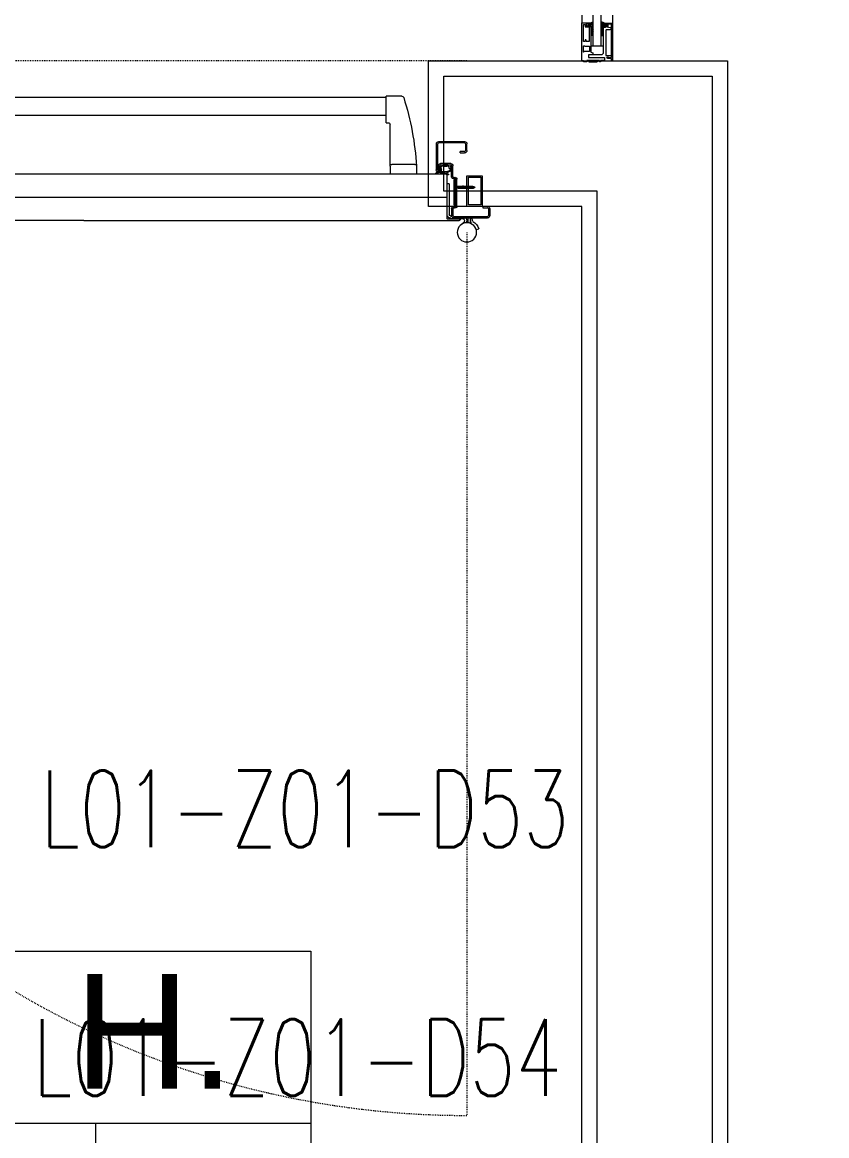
# Model space of a CAD drawing. Extents: x -3709 to 34962, y 0 to 8245.
# Drawn here: x 3525.8 to 3630.8, y 619.1 to 764.6 of the extents above; entities that cross this region are included whole.
import ezdxf
from ezdxf.enums import TextEntityAlignment as Align

# ---------------------------------------------------------------- set-up
doc = ezdxf.new("R2010")
doc.units = 0
doc.linetypes.add('DOT2', pattern=[0.125, 0, -0.125])
doc.layers.get('0').update_dxf_attribs({"color": 9, "lineweight": 9})
for name, color, linetype, lineweight in [('0 @ 1', 9, 'Continuous', 9), ('00', 9, 'Continuous', 9), ('06D', 9, 'Continuous', 9), ('07', 9, 'Continuous', 9), ('10', 9, 'Continuous', 9), ('14', 9, 'Continuous', 9), ('15', 9, 'Continuous', 9), ('21_MAHAL', 9, 'Continuous', 9), ('E-DEDEKTÖR NUMARALARI', 20, 'Continuous', 30)]:
    doc.layers.add(name, color=color, linetype=linetype, lineweight=lineweight)
doc.styles.add('Arial', font='arial.ttf', dxfattribs={"height": 2.5})
doc.styles.add('E-YAZI', font='txttw.shx')
doc.styles.add('MuuM_TEXT-STANDART', font='ARIALN.TTF')
pattern_1 = [(225, (-604.72494, -2171.82614), (-0.0883883476, 0.0883883476), []), (135, (-604.72494, -2171.82614), (0.0883883476, 0.0883883476), [])]

# ---------------------------------------------------------------- blocks, each defined once
blk = doc.blocks.new('p-yng-01')
at = {"ltscale": 2}
for p, q in [((10.49, 12.39), (12.53, 12.39)), ((12.53, 8.93), (12.53, 12.39)), ((12.53, 12.21), (107.47, 12.21)), ((12.53, 8.93), (12.28, 8.93)), ((12.53, 9.87), (107.47, 9.87)), ((12.04, 3.24), (12.04, 8.69)), ((8.57, 3.24), (8.57, 2.19)), ((8.82, 3.49), (11.79, 3.49)), ((12.04, 3.24), (12.04, 2.19))]:
    blk.add_line(p, q, dxfattribs=at)
at = {"linetype": 'Continuous'}
for p, q in [((2, 5.3), (2, 6.17)), ((2.18, 6.17), (2.18, 5.3)), ((5.68, 6.48), (2.31, 6.48)), ((2.31, 6.3), (5.68, 6.3)), ((5.81, 2.77), (5.81, 6.17)), ((5.99, 2.77), (5.99, 6.17)), ((2.31, 5.17), (2.9, 5.17)), ((2.9, 4.99), (2.31, 4.99)), ((2.9, 4.99), (2.9, 5.17)), ((3.82, 1.85), (3.82, 3.29)), ((4, 1.85), (4, 3.29)), ((4.04, 3.31), (4.18, 3.39)), ((4.12, 3.59), (5.45, 3.59)), ((5.45, 3.41), (4.12, 3.41)), ((4.12, 2.8), (4.29, 2.91)), ((4.29, 2.92), (4.36, 3.22)), ((4.47, 3.41), (5.1, 3.41)), ((5.33, 2.76), (5.34, 3.2)), ((5.35, 3.4), (5.56, 3.32)), ((5.45, 3.23), (5.45, 3.23)), ((5.55, 3.27), (5.46, 3.27)), ((5.58, 3.24), (5.46, 2.85)), ((5.75, 3.19), (5.63, 2.79)), ((3.3, -1.95), (3.3, 1.56)), ((3.48, -1.98), (3.48, 1.56)), ((3.59, 1.63), (3.62, 1.62)), ((3.7, 1.78), (3.67, 1.79)), ((4.01, 2.75), (4.08, 2.85)), ((4.65, 2.36), (4.41, 2.2)), ((4.46, 2.12), (4.83, 2.36)), ((4.59, -3.61), (4.59, 2.09)), ((4.69, 2.19), (52, 2.19)), ((5.77, 2.42), (5.98, 2.25)), ((5.78, 2.53), (6.04, 2.33)), ((52, 2.19), (115.31, 2.19)), ((1, 0.54), (0.95, 0.49)), ((1, 0.54), (0.95, 0.49)), ((1, 0.44), (0.95, 0.49)), ((1, 0.44), (0.95, 0.49)), ((1.12, 0.58), (1, 0.54)), ((1.12, 0.58), (1, 0.54)), ((1, 0.44), (1.12, 0.4)), ((1, 0.44), (1.12, 0.4)), ((1.11, 0.4), (1.18, 0.4)), ((1.11, 0.4), (1.18, 0.4)), ((3.27, 0.58), (1.12, 0.58)), ((1.12, 0.58), (1.12, 0.4)), ((3.27, 0.58), (1.12, 0.58)), ((1.12, 0.58), (1.12, 0.4)), ((3.16, 0.4), (1.12, 0.4)), ((3.16, 0.4), (1.12, 0.4)), ((1.14, 0.33), (1.33, 0.66)), ((1.14, 0.33), (1.33, 0.66)), ((1.14, 0.33), (1.16, 0.4)), ((1.14, 0.33), (1.16, 0.4)), ((1.15, 0.32), (1.34, 0.65)), ((1.15, 0.32), (1.34, 0.65)), ((1.2, 0.4), (1.27, 0.4)), ((1.2, 0.4), (1.27, 0.4)), ((1.29, 0.58), (1.21, 0.58)), ((1.29, 0.58), (1.21, 0.58)), ((1.23, 0.33), (1.42, 0.66)), ((1.23, 0.33), (1.42, 0.66)), ((1.23, 0.33), (1.25, 0.4)), ((1.23, 0.33), (1.25, 0.4)), ((1.24, 0.32), (1.43, 0.65)), ((1.24, 0.32), (1.43, 0.65)), ((1.29, 0.4), (1.36, 0.4)), ((1.29, 0.4), (1.36, 0.4)), ((1.38, 0.58), (1.3, 0.58)), ((1.38, 0.58), (1.3, 0.58)), ((1.31, 0.58), (1.32, 0.61)), ((1.31, 0.58), (1.32, 0.61)), ((1.32, 0.33), (1.51, 0.66)), ((1.32, 0.33), (1.51, 0.66)), ((1.32, 0.33), (1.34, 0.4)), ((1.32, 0.33), (1.34, 0.4)), ((1.33, 0.32), (1.52, 0.65)), ((1.33, 0.32), (1.52, 0.65)), ((1.38, 0.4), (1.45, 0.4)), ((1.38, 0.4), (1.45, 0.4)), ((1.47, 0.58), (1.39, 0.58)), ((1.47, 0.58), (1.39, 0.58)), ((1.4, 0.58), (1.41, 0.61)), ((1.4, 0.58), (1.41, 0.61)), ((1.41, 0.33), (1.6, 0.66)), ((1.41, 0.33), (1.6, 0.66)), ((1.41, 0.33), (1.6, 0.66)), ((1.41, 0.33), (1.6, 0.66)), ((1.41, 0.33), (1.43, 0.4)), ((1.41, 0.33), (1.43, 0.4)), ((1.41, 0.33), (1.43, 0.4)), ((1.41, 0.33), (1.43, 0.4)), ((1.42, 0.32), (1.61, 0.65)), ((1.42, 0.32), (1.61, 0.65)), ((1.42, 0.32), (1.61, 0.65)), ((1.42, 0.32), (1.61, 0.65)), ((1.47, 0.4), (1.54, 0.4)), ((1.47, 0.4), (1.54, 0.4)), ((1.47, 0.4), (1.54, 0.4)), ((1.47, 0.4), (1.54, 0.4)), ((1.56, 0.58), (1.48, 0.58)), ((1.56, 0.58), (1.48, 0.58)), ((1.49, 0.58), (1.5, 0.61)), ((1.49, 0.58), (1.5, 0.61)), ((1.5, 0.33), (1.69, 0.66)), ((1.5, 0.33), (1.69, 0.66)), ((1.5, 0.33), (1.52, 0.4)), ((1.5, 0.33), (1.52, 0.4)), ((1.51, 0.32), (1.7, 0.65)), ((1.51, 0.32), (1.7, 0.65)), ((1.56, 0.4), (1.63, 0.4)), ((1.56, 0.4), (1.63, 0.4)), ((1.65, 0.58), (1.57, 0.58)), ((1.65, 0.58), (1.57, 0.58)), ((1.58, 0.58), (1.59, 0.61)), ((1.58, 0.58), (1.59, 0.61)), ((1.58, 0.58), (1.59, 0.61)), ((1.58, 0.58), (1.59, 0.61)), ((1.59, 0.33), (1.78, 0.66)), ((1.59, 0.33), (1.78, 0.66)), ((1.59, 0.33), (1.61, 0.4)), ((1.59, 0.33), (1.61, 0.4)), ((1.6, 0.32), (1.79, 0.65)), ((1.6, 0.32), (1.79, 0.65)), ((1.65, 0.4), (1.72, 0.4)), ((1.65, 0.4), (1.72, 0.4)), ((1.74, 0.58), (1.66, 0.58)), ((1.74, 0.58), (1.66, 0.58)), ((1.67, 0.58), (1.68, 0.61)), ((1.67, 0.58), (1.68, 0.61)), ((1.68, 0.33), (1.87, 0.66)), ((1.68, 0.33), (1.87, 0.66)), ((1.68, 0.33), (1.7, 0.4)), ((1.68, 0.33), (1.7, 0.4)), ((1.69, 0.32), (1.88, 0.65)), ((1.69, 0.32), (1.88, 0.65)), ((1.74, 0.4), (1.81, 0.4)), ((1.74, 0.4), (1.81, 0.4)), ((1.83, 0.58), (1.75, 0.58)), ((1.83, 0.58), (1.75, 0.58)), ((1.76, 0.58), (1.77, 0.61)), ((1.76, 0.58), (1.77, 0.61)), ((1.77, 0.33), (1.96, 0.66)), ((1.77, 0.33), (1.96, 0.66)), ((1.77, 0.33), (1.79, 0.4)), ((1.77, 0.33), (1.79, 0.4)), ((1.78, 0.32), (1.97, 0.65)), ((1.78, 0.32), (1.97, 0.65)), ((1.83, 0.4), (1.9, 0.4)), ((1.83, 0.4), (1.9, 0.4)), ((1.92, 0.58), (1.84, 0.58)), ((1.92, 0.58), (1.84, 0.58)), ((1.85, 0.58), (1.86, 0.61)), ((1.85, 0.58), (1.86, 0.61)), ((1.86, 0.33), (2.05, 0.66)), ((1.86, 0.33), (2.05, 0.66)), ((1.86, 0.33), (1.88, 0.4)), ((1.86, 0.33), (1.88, 0.4)), ((1.87, 0.32), (2.06, 0.65)), ((1.87, 0.32), (2.06, 0.65)), ((1.92, 0.4), (1.99, 0.4)), ((1.92, 0.4), (1.99, 0.4)), ((2.01, 0.58), (1.93, 0.58)), ((2.01, 0.58), (1.93, 0.58)), ((1.94, 0.58), (1.95, 0.61)), ((1.94, 0.58), (1.95, 0.61)), ((1.95, 0.33), (2.14, 0.66)), ((1.95, 0.33), (2.14, 0.66)), ((1.95, 0.33), (1.97, 0.4)), ((1.95, 0.33), (1.97, 0.4)), ((1.96, 0.32), (2.15, 0.65)), ((1.96, 0.32), (2.15, 0.65)), ((2, -2), (2, 0.69)), ((2.01, 0.4), (2.08, 0.4)), ((2.01, 0.4), (2.08, 0.4)), ((2.1, 0.58), (2.02, 0.58)), ((2.1, 0.58), (2.02, 0.58)), ((2.03, 0.58), (2.04, 0.61)), ((2.03, 0.58), (2.04, 0.61)), ((2.04, 0.33), (2.23, 0.66)), ((2.04, 0.33), (2.23, 0.66)), ((2.04, 0.33), (2.06, 0.4)), ((2.04, 0.33), (2.06, 0.4)), ((2.05, 0.32), (2.24, 0.65)), ((2.05, 0.32), (2.24, 0.65)), ((2.1, 0.4), (2.17, 0.4)), ((2.1, 0.4), (2.17, 0.4)), ((2.19, 0.58), (2.11, 0.58)), ((2.19, 0.58), (2.11, 0.58)), ((2.12, 0.58), (2.13, 0.61)), ((2.12, 0.58), (2.13, 0.61)), ((2.13, 0.33), (2.32, 0.66)), ((2.13, 0.33), (2.32, 0.66)), ((2.13, 0.33), (2.15, 0.4)), ((2.13, 0.33), (2.15, 0.4)), ((2.14, 0.32), (2.33, 0.65)), ((2.14, 0.32), (2.33, 0.65)), ((2.19, 0.4), (2.26, 0.4)), ((2.19, 0.4), (2.26, 0.4)), ((2.28, 0.58), (2.2, 0.58)), ((2.28, 0.58), (2.2, 0.58)), ((2.21, 0.58), (2.22, 0.61)), ((2.21, 0.58), (2.22, 0.61)), ((2.22, 0.33), (2.41, 0.66)), ((2.22, 0.33), (2.41, 0.66)), ((2.22, 0.33), (2.24, 0.4)), ((2.22, 0.33), (2.24, 0.4)), ((2.23, 0.32), (2.42, 0.65)), ((2.23, 0.32), (2.42, 0.65)), ((2.28, 0.4), (2.35, 0.4)), ((2.28, 0.4), (2.35, 0.4)), ((2.37, 0.58), (2.29, 0.58)), ((2.37, 0.58), (2.29, 0.58)), ((2.3, 0.58), (2.31, 0.61)), ((2.3, 0.58), (2.31, 0.61)), ((2.31, 0.33), (2.5, 0.66)), ((2.31, 0.33), (2.5, 0.66)), ((2.31, 0.33), (2.33, 0.4)), ((2.31, 0.33), (2.33, 0.4)), ((2.32, 0.32), (2.51, 0.65)), ((2.32, 0.32), (2.51, 0.65)), ((2.37, 0.4), (2.44, 0.4)), ((2.37, 0.4), (2.44, 0.4)), ((2.46, 0.58), (2.38, 0.58)), ((2.46, 0.58), (2.38, 0.58)), ((2.39, 0.58), (2.4, 0.61)), ((2.39, 0.58), (2.4, 0.61)), ((2.4, 0.33), (2.59, 0.66)), ((2.4, 0.33), (2.59, 0.66)), ((2.4, 0.33), (2.59, 0.66)), ((2.4, 0.33), (2.59, 0.66)), ((2.4, 0.33), (2.42, 0.4)), ((2.4, 0.33), (2.42, 0.4)), ((2.4, 0.33), (2.42, 0.4)), ((2.4, 0.33), (2.42, 0.4)), ((2.41, 0.32), (2.6, 0.65)), ((2.41, 0.32), (2.6, 0.65)), ((2.41, 0.32), (2.6, 0.65)), ((2.41, 0.32), (2.6, 0.65)), ((2.46, 0.4), (2.53, 0.4)), ((2.46, 0.4), (2.56, 0.4)), ((2.46, 0.4), (2.53, 0.4)), ((2.46, 0.4), (2.56, 0.4)), ((2.55, 0.58), (2.47, 0.58)), ((2.55, 0.58), (2.47, 0.58)), ((2.48, 0.58), (2.49, 0.61)), ((2.48, 0.58), (2.49, 0.61)), ((2.49, 0.33), (2.68, 0.66)), ((2.49, 0.33), (2.68, 0.66)), ((2.49, 0.33), (2.51, 0.4)), ((2.49, 0.33), (2.51, 0.4)), ((2.5, 0.32), (2.69, 0.65)), ((2.5, 0.32), (2.69, 0.65)), ((2.55, 0.4), (2.62, 0.4)), ((2.55, 0.4), (2.62, 0.4)), ((2.64, 0.58), (2.56, 0.58)), ((2.6, 0.58), (2.56, 0.58)), ((2.64, 0.58), (2.56, 0.58)), ((2.6, 0.58), (2.56, 0.58)), ((2.6, 0.4), (2.56, 0.4)), ((2.6, 0.4), (2.56, 0.4)), ((2.57, 0.58), (2.58, 0.61)), ((2.57, 0.58), (2.58, 0.61)), ((2.57, 0.58), (2.58, 0.61)), ((2.57, 0.58), (2.58, 0.61)), ((2.58, 0.33), (2.77, 0.66)), ((2.58, 0.33), (2.77, 0.66)), ((2.58, 0.33), (2.6, 0.4)), ((2.58, 0.33), (2.6, 0.4)), ((2.59, 0.32), (2.78, 0.65)), ((2.59, 0.32), (2.78, 0.65)), ((2.64, 0.4), (2.71, 0.4)), ((2.73, 0.58), (2.65, 0.58)), ((2.66, 0.58), (2.67, 0.61)), ((2.67, 0.33), (2.86, 0.66)), ((2.67, 0.33), (2.69, 0.4)), ((2.68, 0.32), (2.87, 0.65)), ((2.73, 0.4), (2.8, 0.4)), ((2.82, 0.58), (2.74, 0.58)), ((2.75, 0.58), (2.76, 0.61)), ((2.76, 0.33), (2.95, 0.66)), ((2.76, 0.33), (2.78, 0.4)), ((2.77, 0.32), (2.96, 0.65)), ((2.82, 0.4), (2.89, 0.4)), ((2.91, 0.58), (2.83, 0.58)), ((2.84, 0.58), (2.85, 0.61)), ((2.85, 0.33), (3.04, 0.66)), ((2.85, 0.33), (2.87, 0.4)), ((2.86, 0.32), (3.05, 0.65)), ((2.91, 0.4), (2.98, 0.4)), ((3, 0.58), (2.92, 0.58)), ((2.93, 0.58), (2.94, 0.61)), ((2.94, 0.33), (3.13, 0.66)), ((2.94, 0.33), (2.96, 0.4)), ((2.95, 0.32), (3.14, 0.65)), ((3, 0.4), (3.07, 0.4)), ((3.09, 0.58), (3.01, 0.58)), ((3.02, 0.58), (3.03, 0.61)), ((3.03, 0.33), (3.22, 0.66)), ((3.03, 0.33), (3.05, 0.4)), ((3.04, 0.32), (3.23, 0.65)), ((3.09, 0.4), (3.16, 0.4)), ((3.18, 0.58), (3.1, 0.58)), ((3.11, 0.58), (3.12, 0.61)), ((3.12, 0.33), (3.31, 0.66)), ((3.12, 0.33), (3.14, 0.4)), ((3.13, 0.32), (3.32, 0.65)), ((3.18, 0.4), (3.25, 0.4)), ((3.27, 0.58), (3.19, 0.58)), ((3.2, 0.58), (3.21, 0.61)), ((3.21, 0.33), (3.4, 0.66)), ((3.21, 0.33), (3.23, 0.4)), ((3.22, 0.32), (3.41, 0.65)), ((3.27, 0.4), (3.34, 0.4)), ((3.36, 0.58), (3.28, 0.58)), ((3.29, 0.58), (3.3, 0.61)), ((3.3, 0.33), (3.49, 0.66)), ((3.3, 0.33), (3.32, 0.4)), ((3.31, 0.32), (3.5, 0.65)), ((3.36, 0.4), (3.43, 0.4)), ((3.45, 0.58), (3.37, 0.58)), ((3.38, 0.58), (3.39, 0.61)), ((3.39, 0.33), (3.58, 0.66)), ((3.39, 0.33), (3.41, 0.4)), ((3.4, 0.32), (3.59, 0.65)), ((3.45, 0.4), (3.55, 0.4)), ((3.54, 0.58), (3.46, 0.58)), ((3.47, 0.58), (3.48, 0.61)), ((3.68, 1.45), (3.48, 1.45)), ((3.59, 0.58), (3.55, 0.58)), ((3.59, 0.4), (3.55, 0.4)), ((3.56, 0.58), (3.57, 0.61)), ((3.65, 0.74), (3.59, 0.58)), ((3.65, 0.24), (3.59, 0.4)), ((3.68, 0.52), (3.64, 0.52)), ((3.68, 0.46), (3.64, 0.46)), ((3.68, -1.86), (3.68, 1.45)), ((3.68, 0.52), (3.68, 0.73)), ((3.68, 0.46), (3.68, 0.24)), ((4.3, 0.93), (4.59, 0.93)), ((4.3, 0.93), (4.3, -3.06)), ((-0.99, -2.3), (-0.99, -3.2)), ((-0.81, -2.3), (-0.81, -3.2)), ((-0.1, -2.18), (-0.69, -2.18)), ((-0.1, -2), (-0.1, -2.18)), ((3.3, -2.18), (3.3, -1.95)), ((3.3, -1.95), (3.3, -1.98)), ((3.3, -1.95), (3.3, -1.98)), ((3.48, -1.86), (3.68, -1.86)), ((3.59, -2.04), (3.62, -2.03)), ((3.7, -2.19), (3.67, -2.2)), ((3.82, -2.26), (3.82, -3.2)), ((4, -2.26), (4, -3.2)), ((3.7, -3.32), (-0.69, -3.32)), ((3.7, -3.5), (-0.69, -3.5)), ((1.23, -3.95), (1.3, -3.6)), ((1.3, -3.6), (1.59, -3.67)), ((1.59, -3.67), (1.49, -4.14)), ((1.59, -3.5), (1.59, -4.06)), ((1.89, -3.5), (1.89, -4.13)), ((2.84, -4.45), (2.42, -4.08)), ((2.7, -3.56), (2.62, -3.56)), ((4.4, -3.56), (2.7, -3.56)), ((2.9, -3.66), (2.9, -3.76)), ((2.9, -3.66), (4.54, -3.66)), ((52, -3.86), (3, -3.86)), ((4.1, -3.26), (4, -3.26)), ((4.4, -3.66), (4.4, -3.56)), ((52, -3.86), (117.3, -3.86)), ((0.79, -5.03), (0.44, -4.92))]:
    blk.add_line(p, q, dxfattribs=at)
at = {"linetype": 'DOT2'}
blk.add_line((2, -5.39), (2, -120.81), dxfattribs=at)
blk.add_lwpolyline([(2, 17), (118, 17)], dxfattribs=at)
at = {"linetype": 'Continuous'}
for points in [[(2, -2), (2, 2), (0, 2), (0, -2)], [(1.8, -1.8), (1.8, 1.8), (0.2, 1.8), (0.2, -1.8)]]:
    blk.add_lwpolyline(points, close=True, dxfattribs=at)
at = {"ltscale": 0.29}
blk.add_lwpolyline([(4.69, -0.83), (115.31, -0.84)], dxfattribs=at)
at = {"linetype": 'Continuous'}
blk.add_lwpolyline([(-0.69, -2), (-0.1, -2)], dxfattribs=at)
blk.add_circle((2, -5.39), 1.26, dxfattribs=at)
at = {"ltscale": 2}
for centre, radius, start, end in [((45.73, 0.95), 37.22, 162.3802, 176.4723), ((10.49, 12.15), 0.247, 90, 162.3802), ((12.28, 8.69), 0.247, 90, 180), ((8.82, 3.24), 0.247, 90, 180), ((11.79, 3.24), 0.247, 0, 90)]:
    blk.add_arc(centre, radius, start, end, dxfattribs=at)
at = {"linetype": 'Continuous'}
for centre, radius, start, end in [((2.31, 6.17), 0.309, 90, 180), ((2.31, 6.17), 0.13, 90, 180), ((5.68, 6.17), 0.309, 0, 90), ((5.68, 6.17), 0.309, 0, 90), ((5.68, 6.17), 0.13, 0, 90), ((5.68, 6.17), 0.13, 0, 90), ((2.31, 5.3), 0.309, 180, 270), ((2.31, 5.3), 0.13, 180, 270), ((4.12, 3.29), 0.299, 90, 180), ((4.12, 3.29), 0.12, 90, 180), ((4.03, 3.12), 0.0312, 100.8786, 243.4258), ((4.1, 3.22), 0.157, 239.3013, 259.1148), ((4.13, 2.86), 0.133, 128.8627, 148.8778), ((4.03, 2.92), 0.0132, 148.8705, 187.3774), ((4.04, 2.92), 0.0264, 187.3783, 268.9641), ((4.06, 3.29), 0.0235, 121.8829, 242.3954), ((4.04, 3.23), 0.0871, 263.7597, 337.0285), ((3.68, 2.57), 0.784, 57.2254, 62.3935), ((4.01, 3.04), 0.0905, 294.1976, 348.1638), ((4.06, 3.03), 0.0377, 348.1661, 79.1104), ((4.09, 3.21), 0.0282, 337.0285, 57.2131), ((4.25, 3.27), 0.141, 80.0177, 120.3968), ((4.77, 6.23), 2.87, 260.017, 279.9465), ((4.27, 2.93), 0.0188, 312.4272, 347.199), ((4.39, 3.22), 0.0358, 79.2474, 167.2037), ((4.83, 5.51), 2.3, 259.2417, 281.0784), ((5.29, 3.26), 0.153, 69.1739, 99.9465), ((5.28, 3.2), 0.0575, 359.4411, 101.073), ((5.46, 3.25), 0.0235, 90.7292, 220.5483), ((5.45, 3.28), 0.309, 342.8599, 90), ((5.45, 3.28), 0.13, 342.8582, 90), ((5.32, 3.1), 0.183, 14.7185, 46.0603), ((5.59, 2.86), 0.108, 139.809, 171.2848), ((5.12, 3), 0.405, 353.3622, 21.0615), ((5.47, 2.96), 0.0518, 319.8052, 349.7927), ((5.55, 3.3), 0.0223, 269.4232, 71.2563), ((3.56, 1.56), 0.259, 63.211, 180), ((3.56, 1.56), 0.0798, 63.202, 180), ((3.74, 1.85), 0.259, 243.215, 0), ((3.74, 1.85), 0.0798, 243.2115, 0), ((4.1, 2.71), 0.0959, 154.0369, 249.2134), ((4.05, 2.85), 0.049, 80.765, 103.2427), ((4.06, 2.87), 0.0282, 333.7959, 80.7687), ((5.9, 6.49), 4.28, 244.6875, 253.0507), ((4.16, 2.77), 0.0479, 134.0198, 235.7455), ((4.92, 4.02), 1.51, 238.7149, 261.6894), ((4.44, 2.16), 0.0479, 122.6999, 302.6999), ((4.69, 2.09), 0.0998, 90, 180), ((4.64, 2.37), 0.0192, 302.623, 73.0521), ((5.05, 4.91), 2.41, 261.4527, 275.8288), ((4.85, 2.33), 0.0383, 85.2104, 122.7022), ((5.09, 5.19), 2.83, 265.2016, 282.9973), ((5.29, 2.59), 0.0767, 275.8292, 21.9624), ((5.74, 2.77), 0.403, 181.2939, 201.9637), ((5.72, 2.77), 0.274, 162.8619, 0), ((6.28, 2.82), 0.796, 175.9723, 187.9232), ((5.7, 2.74), 0.216, 188.6789, 284.0284), ((5.72, 2.77), 0.0948, 162.8632, 0), ((5.74, 2.38), 0.0479, 51.8479, 102.9919), ((5.76, 2.51), 0.0288, 52.198, 104.0165), ((6.01, 2.29), 0.0479, 232.201, 52.2001), ((0.94, 0.72), 0.235, 274.361, 322.1025), ((0.94, 0.72), 0.235, 274.361, 322.1025), ((0.94, 0.25), 0.235, 37.8975, 85.639), ((0.94, 0.25), 0.235, 37.8975, 85.639), ((1.15, 0.33), 0.00583, 150.3204, 330.3204), ((1.15, 0.33), 0.00583, 150.3204, 330.3204), ((1.24, 0.33), 0.00583, 150.3204, 330.3204), ((1.24, 0.33), 0.00583, 150.3204, 330.3204), ((1.33, 0.33), 0.00583, 150.3204, 330.3204), ((1.33, 0.33), 0.00583, 150.3204, 330.3204), ((1.34, 0.66), 0.00583, 330.3204, 150.3204), ((1.34, 0.66), 0.00583, 330.3204, 150.3204), ((1.42, 0.33), 0.00583, 150.3204, 330.3204), ((1.42, 0.33), 0.00583, 150.3204, 330.3204), ((1.42, 0.33), 0.00583, 150.3204, 330.3204), ((1.42, 0.33), 0.00583, 150.3204, 330.3204), ((1.43, 0.66), 0.00583, 330.3204, 150.3204), ((1.43, 0.66), 0.00583, 330.3204, 150.3204), ((1.51, 0.33), 0.00583, 150.3204, 330.3204), ((1.51, 0.33), 0.00583, 150.3204, 330.3204), ((1.51, 0.33), 0.00583, 150.3204, 330.3204), ((1.51, 0.33), 0.00583, 150.3204, 330.3204), ((1.52, 0.66), 0.00583, 330.3204, 150.3204), ((1.52, 0.66), 0.00583, 330.3204, 150.3204), ((1.6, 0.33), 0.00583, 150.3204, 330.3204), ((1.6, 0.33), 0.00583, 150.3204, 330.3204), ((1.61, 0.66), 0.00583, 330.3204, 150.3204), ((1.61, 0.66), 0.00583, 330.3204, 150.3204), ((1.61, 0.66), 0.00583, 330.3204, 150.3204), ((1.61, 0.66), 0.00583, 330.3204, 150.3204), ((1.69, 0.33), 0.00583, 150.3204, 330.3204), ((1.69, 0.33), 0.00583, 150.3204, 330.3204), ((1.7, 0.66), 0.00583, 330.3204, 150.3204), ((1.7, 0.66), 0.00583, 330.3204, 150.3204), ((1.78, 0.33), 0.00583, 150.3204, 330.3204), ((1.78, 0.33), 0.00583, 150.3204, 330.3204), ((1.79, 0.66), 0.00583, 330.3204, 150.3204), ((1.79, 0.66), 0.00583, 330.3204, 150.3204), ((1.87, 0.33), 0.00583, 150.3204, 330.3204), ((1.87, 0.33), 0.00583, 150.3204, 330.3204), ((1.88, 0.66), 0.00583, 330.3204, 150.3204), ((1.88, 0.66), 0.00583, 330.3204, 150.3204), ((1.96, 0.33), 0.00583, 150.3204, 330.3204), ((1.96, 0.33), 0.00583, 150.3204, 330.3204), ((1.97, 0.66), 0.00583, 330.3204, 150.3204), ((1.97, 0.66), 0.00583, 330.3204, 150.3204), ((2.05, 0.33), 0.00583, 150.3204, 330.3204), ((2.05, 0.33), 0.00583, 150.3204, 330.3204), ((2.06, 0.66), 0.00583, 330.3204, 150.3204), ((2.06, 0.66), 0.00583, 330.3204, 150.3204), ((2.14, 0.33), 0.00583, 150.3204, 330.3204), ((2.14, 0.33), 0.00583, 150.3204, 330.3204), ((2.15, 0.66), 0.00583, 330.3204, 150.3204), ((2.15, 0.66), 0.00583, 330.3204, 150.3204), ((2.23, 0.33), 0.00583, 150.3204, 330.3204), ((2.23, 0.33), 0.00583, 150.3204, 330.3204), ((2.24, 0.66), 0.00583, 330.3204, 150.3204), ((2.24, 0.66), 0.00583, 330.3204, 150.3204), ((2.32, 0.33), 0.00583, 150.3204, 330.3204), ((2.32, 0.33), 0.00583, 150.3204, 330.3204), ((2.33, 0.66), 0.00583, 330.3204, 150.3204), ((2.33, 0.66), 0.00583, 330.3204, 150.3204), ((2.41, 0.33), 0.00583, 150.3204, 330.3204), ((2.41, 0.33), 0.00583, 150.3204, 330.3204), ((2.41, 0.33), 0.00583, 150.3204, 330.3204), ((2.41, 0.33), 0.00583, 150.3204, 330.3204), ((2.42, 0.66), 0.00583, 330.3204, 150.3204), ((2.42, 0.66), 0.00583, 330.3204, 150.3204), ((2.5, 0.33), 0.00583, 150.3204, 330.3204), ((2.5, 0.33), 0.00583, 150.3204, 330.3204), ((2.51, 0.66), 0.00583, 330.3204, 150.3204), ((2.51, 0.66), 0.00583, 330.3204, 150.3204), ((2.59, 0.33), 0.00583, 150.3204, 330.3204), ((2.59, 0.33), 0.00583, 150.3204, 330.3204), ((2.6, 0.66), 0.00583, 330.3204, 150.3204), ((2.6, 0.66), 0.00583, 330.3204, 150.3204), ((2.6, 0.66), 0.00583, 330.3204, 150.3204), ((2.6, 0.66), 0.00583, 330.3204, 150.3204), ((2.68, 0.33), 0.00583, 150.3204, 330.3204), ((2.69, 0.66), 0.00583, 330.3204, 150.3204), ((2.77, 0.33), 0.00583, 150.3204, 330.3204), ((2.78, 0.66), 0.00583, 330.3204, 150.3204), ((2.86, 0.33), 0.00583, 150.3204, 330.3204), ((2.87, 0.66), 0.00583, 330.3204, 150.3204), ((2.95, 0.33), 0.00583, 150.3204, 330.3204), ((2.96, 0.66), 0.00583, 330.3204, 150.3204), ((3.04, 0.33), 0.00583, 150.3204, 330.3204), ((3.05, 0.66), 0.00583, 330.3204, 150.3204), ((3.13, 0.33), 0.00583, 150.3204, 330.3204), ((3.14, 0.66), 0.00583, 330.3204, 150.3204), ((3.22, 0.33), 0.00583, 150.3204, 330.3204), ((3.23, 0.66), 0.00583, 330.3204, 150.3204), ((3.31, 0.33), 0.00583, 150.3204, 330.3204), ((3.32, 0.66), 0.00583, 330.3204, 150.3204), ((3.4, 0.33), 0.00583, 150.3204, 330.3204), ((3.41, 0.66), 0.00583, 330.3204, 150.3204), ((3.5, 0.66), 0.00583, 330.3204, 150.3204), ((3.59, 0.66), 0.00583, 330.3204, 150.3204), ((3.64, 0.49), 0.0291, 90, 270), ((3.66, 0.73), 0.015, 0, 150.0864), ((3.66, 0.24), 0.015, 209.9136, 0), ((-0.69, -2.3), 0.299, 90, 180), ((-0.69, -2.3), 0.12, 90, 180), ((3.56, -1.97), 0.259, 181.1025, 296.789), ((3.56, -1.97), 0.0798, 183.5852, 296.798), ((3.74, -2.26), 0.259, 0, 116.785), ((3.74, -2.26), 0.0798, 0, 116.7885), ((-0.69, -3.2), 0.299, 180, 270), ((-0.69, -3.2), 0.12, 180, 270), ((2, -5.39), 1.63, 118.3166, 163.1721), ((1.2, -4.07), 0.297, 318.0259, 347.3911), ((1.39, -4.06), 0.2, 292.0474, 0), ((2.62, -3.86), 0.599, 143.1286, 207.6333), ((2.62, -3.86), 0.299, 90, 228.3987), ((3, -3.66), 0.0998, 90, 180), ((3, -3.76), 0.0998, 180, 270), ((3.7, -3.2), 0.299, 270, 0), ((3.7, -3.2), 0.12, 270, 0), ((4.1, -3.06), 0.2, 270, 0), ((4.1, -3.06), 0.499, 270, 0), ((4.54, -3.61), 0.0499, 270, 0)]:
    blk.add_arc(centre, radius, start, end, dxfattribs=at)
at = {"linetype": 'DOT2'}
blk.add_arc((2, -5.39), 115.41, 269.9997, 0.8132, dxfattribs=at)
blk = doc.blocks.new('p-strahle-alüminyumdoğramaprofili')
at = {"layer": '10'}
h = blk.add_hatch(dxfattribs=at)
h.set_pattern_fill('NET', color=256, angle=315, style=0)
h.set_pattern_definition(pattern_1)
h.paths.add_polyline_path([(-4.62, 2.65), (-4.68, 2.65), (-4.72, 2.75), (-4.72, 2.8), (-4.69, 2.8), (-4.69, 2.92), (-4.98, 2.92), (-4.98, 2.8), (-4.95, 2.8), (-4.99, 2.65), (-5.08, 2.66), (-5.25, 2.28), (-5.14, 2.28), (-5.14, 2.33), (-4.98, 2.52, 0.2599), (-4.9, 2.28), (-4.66, 2.28, 0.382682)])
h.paths.add_polyline_path([(-4.86, 2.52), (-4.67, 2.52, -2.16717)], flags=16)
h = blk.add_hatch(dxfattribs=at)
h.set_pattern_fill('NET', color=256, angle=315, style=0)
h.set_pattern_definition([(225, (-608.45214, -2173.53612), (-0.0883883476, 0.0883883476), []), (135, (-608.45214, -2173.53612), (0.0883883476, 0.0883883476), [])])
h.paths.add_polyline_path([(-3.45, 2.28), (-3.45, 2.57), (-4.49, 2.57), (-4.49, 2.28)])
h = blk.add_hatch(dxfattribs=at)
h.set_pattern_fill('NET', color=256, angle=315, style=0)
h.set_pattern_definition([(225, (-629.50454, -2177.58922), (-0.0883883476, 0.0883883476), []), (135, (-629.50454, -2177.58922), (0.0883883476, 0.0883883476), [])])
h.paths.add_polyline_path([(0, 0.68), (0, 1.75), (-0.18, 1.75), (-0.18, 0.68)])
h = blk.add_hatch(dxfattribs=at)
h.set_pattern_fill('NET', color=256, angle=315, style=0)
h.set_pattern_definition(pattern_1)
h.paths.add_polyline_path([(-4.62, 0.88), (-4.68, 0.88), (-4.72, 0.77), (-4.72, 0.73), (-4.69, 0.73), (-4.69, 0.6), (-4.98, 0.6), (-4.98, 0.73), (-4.95, 0.73), (-4.99, 0.88), (-5.08, 0.87), (-5.25, 1.24), (-5.14, 1.24), (-5.14, 1.2), (-4.98, 1.01, -0.2599), (-4.9, 1.24), (-4.66, 1.24, -0.382682)])
h.paths.add_polyline_path([(-4.86, 1), (-4.67, 1, 2.16717)], flags=16)
h = blk.add_hatch(dxfattribs=at)
h.set_pattern_fill('NET', color=256, angle=315, style=0)
h.set_pattern_definition([(225, (-608.45214, -2180.04526), (-0.0883883476, 0.0883883476), []), (135, (-608.45214, -2180.04526), (0.0883883476, 0.0883883476), [])])
h.paths.add_polyline_path([(-3.45, 0.93), (-3.45, 1.24), (-4.49, 1.24), (-4.49, 0.93)])
for points in [[(-4.92, 3.6), (-4.92, 3.16), (-4.61, 3.16), (-4.61, 2.87), (-4.52, 2.87), (-4.62, 2.65), (-4.68, 2.65), (-4.72, 2.75), (-4.72, 2.8), (-4.69, 2.8), (-4.69, 3.05), (-4.98, 3.05), (-4.98, 2.8), (-4.95, 2.8), (-4.99, 2.65), (-5.08, 2.66), (-5.07, 3.76), (-0.11, 3.76)], [(-4.69, 2.92), (-4.98, 2.92)], [(-5.08, 2.66), (-5.25, 2.28)], [(-4.98, 2.52), (-5.14, 2.33), (-5.14, 2.28)], [(-4.52, 2.87), (-4.49, 2.87), (-4.49, 2.26)], [(-3.45, 2.26), (-3.45, 2.57)], [(-2.08, 0.93), (-2.08, 2.57)], [(-0.18, 0.68), (0, 0.68), (0, 1.75)], [(-0.18, 1.75), (0, 1.75)], [(-5.09, 0.88), (-5.25, 1.24)], [(-4.98, 1.01), (-5.14, 1.2), (-5.14, 1.24)], [(-4.71, 0.6), (-4.98, 0.6)], [(-2.83, 0.2), (-2.67, 0.2), (-2.67, -0.04), (-4.87, -0.04), (-4.87, 0.19), (-4.57, 0.19), (-4.57, 0.73), (-2.67, 0.73)], [(-4.49, 0.93), (-4.49, 0.93), (-4.49, 1.26)], [(-3.45, 1.26), (-3.45, 0.93)]]:
    blk.add_lwpolyline(points, dxfattribs=at)
for points in [[(-0.57, 3.26), (-0.57, 3.62), (-4.89, 3.62), (-4.89, 3.65, 0.561743), (-4.97, 3.66, 0.595966), (-4.92, 3.6, -2.204878)], [(-4.61, 2.87), (-4.49, 3.45, -0.833203), (-4.18, 3.44, -0.447088)], [(-4.18, 3.44), (-4.18, 2.99, 0.414214), (-4.07, 2.89), (-0.82, 2.89), (-0.82, 3.62)], [(-0.11, 3.76), (-0.11, 3.62), (-0.45, 3.62), (-0.45, 3.14, -1), (-0.66, 3.14)], [(-0.66, 3.14, -0.305404), (-0.57, 3.26, -5.773092)], [(-4.67, 2.52), (-4.86, 2.52, 1)], [(-4.49, 2.57), (-1.23, 2.57, -0.414214), (-0.9, 2.25), (-0.9, 1.22)], [(-4.67, 1), (-4.86, 1, -1)], [(-2.67, 0.73), (-2.67, 0.32), (-2.83, 0.32, 1), (-2.83, 0.2, -1)]]:
    blk.add_lwpolyline(points, format="xyb", dxfattribs=at)
for points in [[(-0.18, 2.74), (-0.18, 2.21), (0, 2.21), (0, 2.08), (-0.18, 2.08), (-0.18, 0.43), (0, 0.43), (0, 0), (-0.12, 0), (-0.12, -0.24), (-5.09, -0.24), (-5.09, 0.88), (-4.98, 0.88), (-4.94, 0.7), (-4.99, 0.7), (-4.99, 0.33), (-4.71, 0.33), (-4.71, 0.88), (-4.56, 0.88), (-4.52, 0.93), (-1.28, 0.93), (-1.2, 1.22), (-0.9, 1.22), (-0.9, 0.62), (-0.58, 0.62), (-0.58, 2.74)], [(-2.03, 0.78), (-1.35, 0.78), (-1.35, 0.08), (-1.28, 0.04), (-1.28, -0.04), (-2.09, -0.04), (-2.09, 0.1), (-2.03, 0.15)]]:
    blk.add_lwpolyline(points, close=True, dxfattribs=at)
for centre, radius, start, end in [((-4.73, 2.47), 0.253, 168.6676, 234.1258), ((-4.77, 2.44), 0.125, 139.5402, 40.4598), ((-4.84, 2.48), 0.273, 305.9738, 36.4289), ((-4.73, 1.06), 0.253, 125.8742, 191.3324), ((-4.77, 1.08), 0.125, 319.5402, 220.4598), ((-4.84, 1.04), 0.273, 323.5711, 54.0262)]:
    blk.add_arc(centre, radius, start, end, dxfattribs=at)
blk = doc.blocks.new('*U727')
at = {"layer": '06D'}
for points in [[(4.95, 4), (245.93, 4)], [(4.95, 0), (245.91, 0)]]:
    blk.add_lwpolyline(points, dxfattribs=at)
at = {"layer": '15'}
for points in [[(1.96, 2.5), (248.92, 2.5)], [(248.92, 1.5), (1.96, 1.5)]]:
    blk.add_lwpolyline(points, dxfattribs=at)
at = {"layer": '0 @ 1', "linetype": 'Continuous'}
blk.add_blockref('p-strahle-alüminyumdoğramaprofili', (251, 0.24), dxfattribs=at)
blk = doc.blocks.new('0_roomno2')
blk.add_lwpolyline([(19.375, -10.5), (0, -10.5), (0, 0), (19.375, 0)], close=True)
for points in [[(0, -3), (19.375, -3)], [(15.625, -3), (15.625, -10.5)]]:
    blk.add_lwpolyline(points)
at = {"style": 'Arial'}
blk.add_attdef('ODANO', (0, 1.17), '', height=2, dxfattribs=at)
blk.add_attdef('MEKANADI', text='', height=2, dxfattribs=at).set_placement((0.35, -3), align=Align.BOTTOM_LEFT)
at = {"style": 'MuuM_TEXT-STANDART', "width": 0.6}
for tag, p in [('YER01', (10, -4.5)), ('TAVAN01', (13.75, -4.5)), ('DUVAR01', (17.5, -4.5)), ('YER02', (10, -6.75)), ('TAVAN02', (13.75, -6.75)), ('DUVAR02', (17.5, -6.75)), ('YER03', (10, -9)), ('TAVAN03', (13.75, -9)), ('DUVAR03', (17.5, -9))]:
    blk.add_attdef(tag, text='', height=1.5, dxfattribs=at).set_placement(p, align=Align.MIDDLE_CENTER)
for tag, p in [('M2', (0.35, -4.875)), ('TEMIZTAVANYUKSEKLIGI', (1.8, -8.608))]:
    blk.add_attdef(tag, text='', height=1.5, dxfattribs=at).set_placement(p, align=Align.MIDDLE_LEFT)

msp = doc.modelspace()

# ---------------------------------------------------------------- linework, layer by layer
at = {"layer": '00'}
msp.add_lwpolyline([(3600.84, 757.5), (3615.84, 757.5), (3615.84, 392.5), (3600.84, 392.5), (3600.84, 742.5), (3580.84, 742.5), (3580.84, 757.5), (3600.84, 757.5)], dxfattribs=at)
at = {"layer": '14'}
msp.add_lwpolyline([(3578.84, 316.5), (3578.84, 334.5), (3598.84, 334.5), (3598.84, 740.5), (3578.84, 740.5), (3578.84, 759.5), (3617.84, 759.5), (3617.84, 394.5), (3682.84, 394.5), (3682.84, 334.5), (3735.84, 334.5), (3735.84, 332.5)], dxfattribs=at)

# ---------------------------------------------------------------- block references
at = {"linetype": 'Continuous', "rotation": 270}
msp.add_blockref('*U727', (3598.84, 1010.38), dxfattribs=at)
at = {"layer": '07', "xscale": -1}
msp.add_blockref('p-yng-01', (3585.84, 742.5), dxfattribs=at)
at = {"layer": '21_MAHAL'}
ref = msp.add_blockref('0_roomno2', (3418.17, 643.23), dxfattribs=dict(at, xscale=7.5, yscale=7.5, zscale=7.5))
ref.add_attrib('MEKANADI', 'YAN. GÜV. H.', dxfattribs={"layer": '0', "height": 15, "style": 'Arial'}).set_placement((3420.8, 620.73), align=Align.BOTTOM_LEFT)

# ---------------------------------------------------------------- texts
at = {"layer": 'E-DEDEKTÖR NUMARALARI', "style": 'E-YAZI', "width": 0.7}
for s, p in [('L01-Z01-D53', (3528.19, 656.81)), ('L01-Z01-D54', (3527.19, 624.31))]:
    msp.add_text(s, height=10, dxfattribs=at).set_placement(p)

doc.saveas('drawing.dxf')
